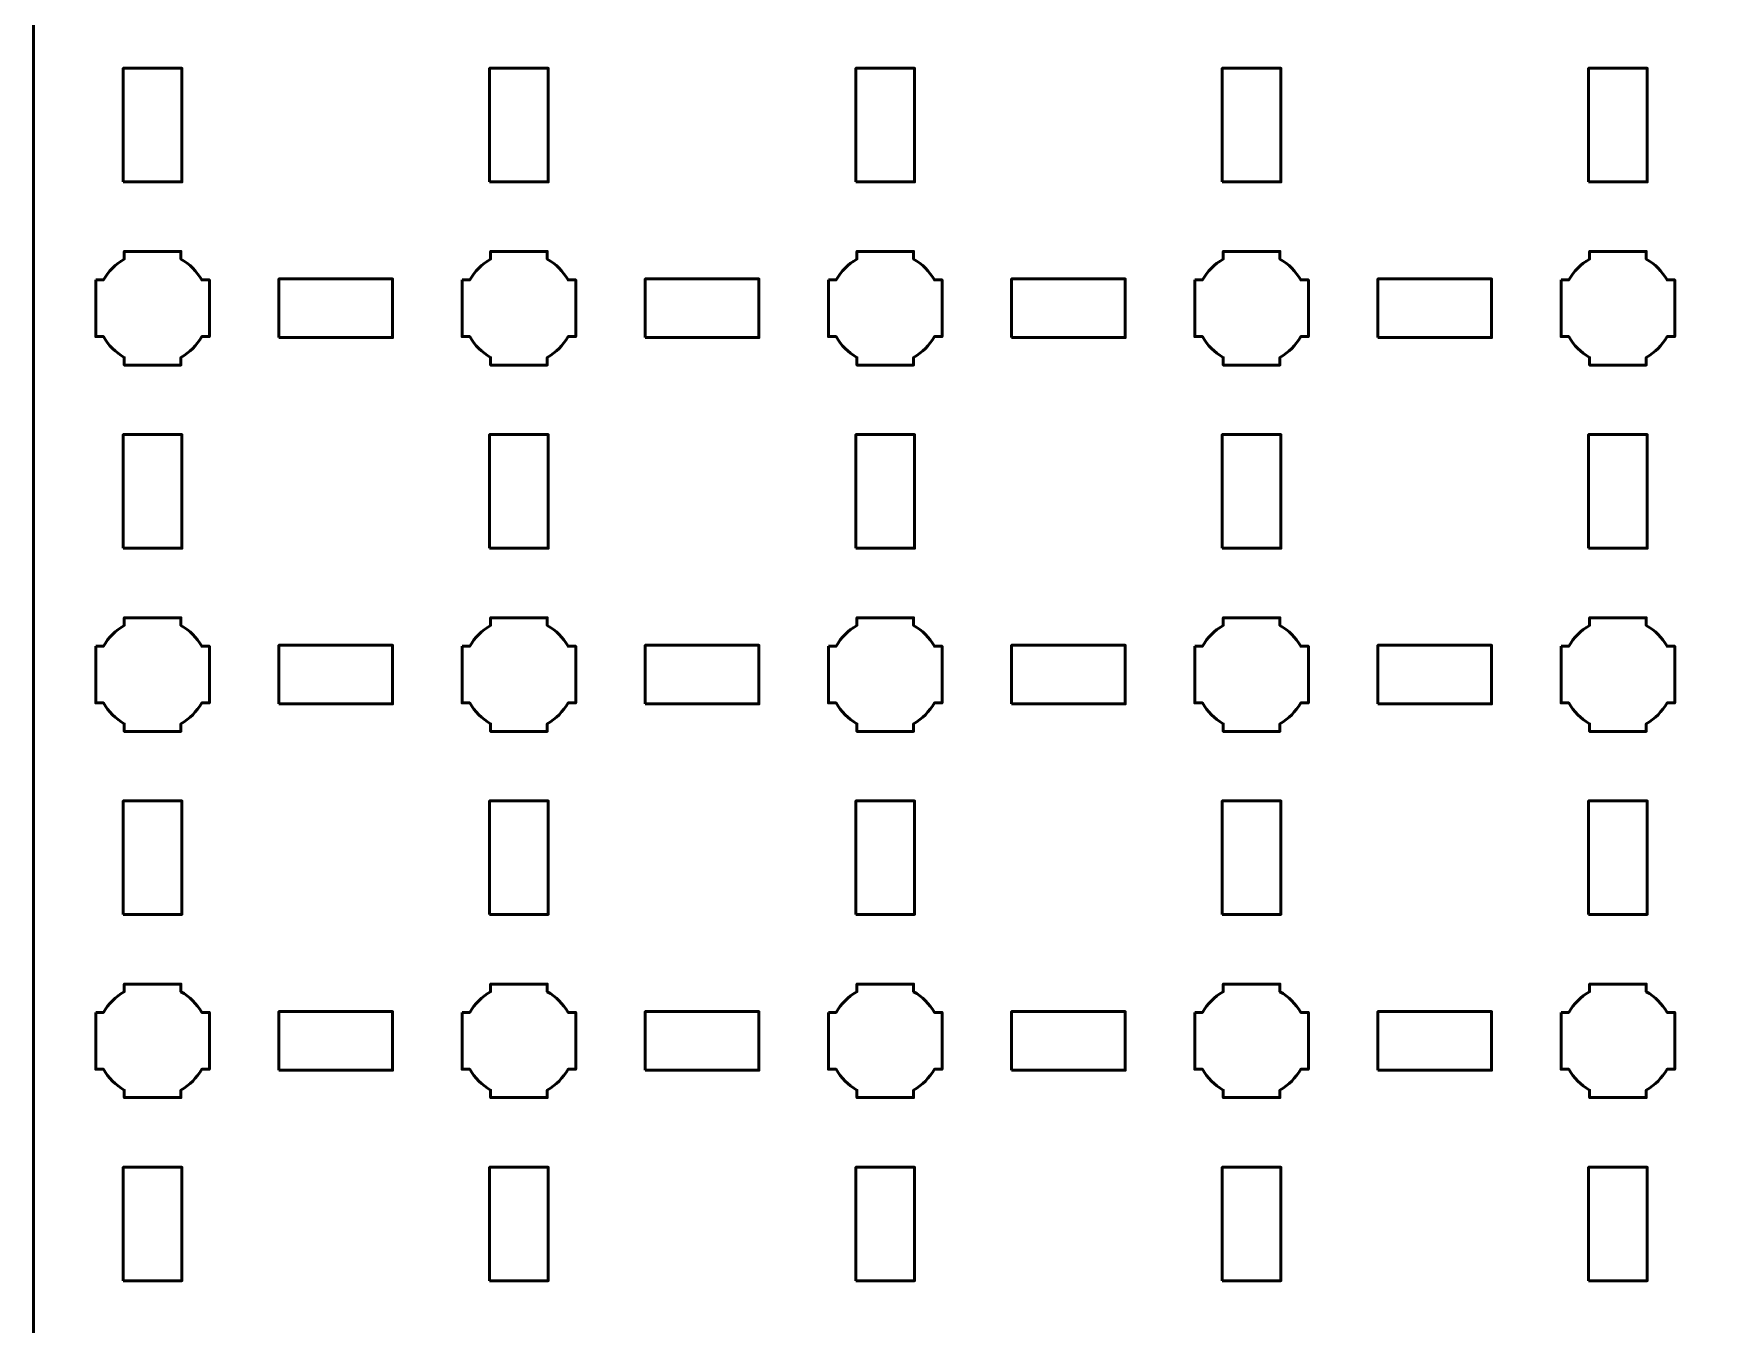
# Model space of a CAD drawing. Header units: centimetres. Extents: x -30.1 to 9.2, y -44.5 to 14.8.
# Drawn here: x -30.15 to -21, y -37.4 to -30.35 of the extents above; entities that cross this region are included whole.
import ezdxf

# ---------------------------------------------------------------- set-up
doc = ezdxf.new("R2010")
doc.units = ezdxf.units.CM
doc.header["$MEASUREMENT"] = 0
doc.layers.add('Layer 1', color=7, linetype='Continuous')

msp = doc.modelspace()

# ---------------------------------------------------------------- linework, layer by layer
at = {"layer": 'Layer 1', "color": 250, "lineweight": 53}
for points in [[(-29.66, -31.16), (-29.34, -31.16), (-29.34, -30.54), (-29.66, -30.54), (-29.66, -31.16)], [(-27.66, -31.16), (-27.34, -31.16), (-27.34, -30.54), (-27.66, -30.54), (-27.66, -31.16)], [(-25.66, -31.16), (-25.34, -31.16), (-25.34, -30.54), (-25.66, -30.54), (-25.66, -31.16)], [(-23.66, -31.16), (-23.34, -31.16), (-23.34, -30.54), (-23.66, -30.54), (-23.66, -31.16)], [(-21.66, -31.16), (-21.34, -31.16), (-21.34, -30.54), (-21.66, -30.54), (-21.66, -31.16)], [(-28.81, -32.01), (-28.19, -32.01), (-28.19, -31.69), (-28.81, -31.69), (-28.81, -32.01)], [(-26.81, -32.01), (-26.19, -32.01), (-26.19, -31.69), (-26.81, -31.69), (-26.81, -32.01)], [(-24.81, -32.01), (-24.19, -32.01), (-24.19, -31.69), (-24.81, -31.69), (-24.81, -32.01)], [(-22.81, -32.01), (-22.19, -32.01), (-22.19, -31.69), (-22.81, -31.69), (-22.81, -32.01)], [(-29.66, -33.16), (-29.34, -33.16), (-29.34, -32.54), (-29.66, -32.54), (-29.66, -33.16)], [(-27.66, -33.16), (-27.34, -33.16), (-27.34, -32.54), (-27.66, -32.54), (-27.66, -33.16)], [(-25.66, -33.16), (-25.34, -33.16), (-25.34, -32.54), (-25.66, -32.54), (-25.66, -33.16)], [(-23.66, -33.16), (-23.34, -33.16), (-23.34, -32.54), (-23.66, -32.54), (-23.66, -33.16)], [(-21.66, -33.16), (-21.34, -33.16), (-21.34, -32.54), (-21.66, -32.54), (-21.66, -33.16)], [(-28.81, -34.01), (-28.19, -34.01), (-28.19, -33.69), (-28.81, -33.69), (-28.81, -34.01)], [(-26.81, -34.01), (-26.19, -34.01), (-26.19, -33.69), (-26.81, -33.69), (-26.81, -34.01)], [(-24.81, -34.01), (-24.19, -34.01), (-24.19, -33.69), (-24.81, -33.69), (-24.81, -34.01)], [(-22.81, -34.01), (-22.19, -34.01), (-22.19, -33.69), (-22.81, -33.69), (-22.81, -34.01)], [(-29.66, -35.16), (-29.34, -35.16), (-29.34, -34.54), (-29.66, -34.54), (-29.66, -35.16)], [(-27.66, -35.16), (-27.34, -35.16), (-27.34, -34.54), (-27.66, -34.54), (-27.66, -35.16)], [(-25.66, -35.16), (-25.34, -35.16), (-25.34, -34.54), (-25.66, -34.54), (-25.66, -35.16)], [(-23.66, -35.16), (-23.34, -35.16), (-23.34, -34.54), (-23.66, -34.54), (-23.66, -35.16)], [(-21.66, -35.16), (-21.34, -35.16), (-21.34, -34.54), (-21.66, -34.54), (-21.66, -35.16)], [(-28.81, -36.01), (-28.19, -36.01), (-28.19, -35.69), (-28.81, -35.69), (-28.81, -36.01)], [(-26.81, -36.01), (-26.19, -36.01), (-26.19, -35.69), (-26.81, -35.69), (-26.81, -36.01)], [(-24.81, -36.01), (-24.19, -36.01), (-24.19, -35.69), (-24.81, -35.69), (-24.81, -36.01)], [(-22.81, -36.01), (-22.19, -36.01), (-22.19, -35.69), (-22.81, -35.69), (-22.81, -36.01)], [(-29.66, -37.16), (-29.34, -37.16), (-29.34, -36.54), (-29.66, -36.54), (-29.66, -37.16)], [(-27.66, -37.16), (-27.34, -37.16), (-27.34, -36.54), (-27.66, -36.54), (-27.66, -37.16)], [(-25.66, -37.16), (-25.34, -37.16), (-25.34, -36.54), (-25.66, -36.54), (-25.66, -37.16)], [(-23.66, -37.16), (-23.34, -37.16), (-23.34, -36.54), (-23.66, -36.54), (-23.66, -37.16)], [(-21.66, -37.16), (-21.34, -37.16), (-21.34, -36.54), (-21.66, -36.54), (-21.66, -37.16)]]:
    msp.add_lwpolyline(points, close=True, dxfattribs=at)
msp.add_open_spline([(-30.15, -44), (-30.15, -44), (-30.15, 14.3), (-30.15, 14.3), (-30.15, 14.3), (-30.15, 14.57609), (-29.92609, 14.8), (-29.65, 14.8), (-29.65, 14.8), (-29.65, 14.8), (8.65, 14.8), (8.65, 14.8), (8.65, 14.8), (8.92609, 14.8), (9.15, 14.57609), (9.15, 14.3), (9.15, 14.3), (9.15, 14.3), (9.15, -44), (9.15, -44), (9.15, -44), (9.15, -44.27609), (8.92609, -44.5), (8.65, -44.5), (8.65, -44.5), (8.65, -44.5), (-29.65, -44.5), (-29.65, -44.5), (-29.65, -44.5), (-29.92609, -44.5), (-30.15, -44.27609), (-30.15, -44)], degree=3, knots=[0, 0, 0, 0, 0.125, 0.125, 0.125, 0.125, 0.25, 0.25, 0.25, 0.25, 0.375, 0.375, 0.375, 0.375, 0.5, 0.5, 0.5, 0.5, 0.625, 0.625, 0.625, 0.625, 0.75, 0.75, 0.75, 0.75, 0.875, 0.875, 0.875, 0.875, 1, 1, 1, 1], dxfattribs=at)
at = {"layer": 'Layer 1', "lineweight": 53}
for points in [[(-29.81, -31.695), (-29.81, -31.695), (-29.76851, -31.695), (-29.76851, -31.695), (-29.76851, -31.695), (-29.74128, -31.64795), (-29.70205, -31.60872), (-29.655, -31.58149), (-29.655, -31.58149), (-29.655, -31.58149), (-29.655, -31.54), (-29.655, -31.54), (-29.655, -31.54), (-29.655, -31.54), (-29.5, -31.54), (-29.5, -31.54), (-29.5, -31.54), (-29.5, -31.54), (-29.345, -31.54), (-29.345, -31.54), (-29.345, -31.54), (-29.345, -31.54), (-29.345, -31.58149), (-29.345, -31.58149), (-29.345, -31.58149), (-29.29795, -31.60872), (-29.25872, -31.64795), (-29.23149, -31.695), (-29.23149, -31.695), (-29.23149, -31.695), (-29.19, -31.695), (-29.19, -31.695), (-29.19, -31.695), (-29.19, -31.695), (-29.19, -31.85), (-29.19, -31.85), (-29.19, -31.85), (-29.19, -31.85), (-29.19, -32.005), (-29.19, -32.005), (-29.19, -32.005), (-29.19, -32.005), (-29.23149, -32.005), (-29.23149, -32.005), (-29.23149, -32.005), (-29.25872, -32.05205), (-29.29795, -32.09128), (-29.345, -32.11851), (-29.345, -32.11851), (-29.345, -32.11851), (-29.345, -32.16), (-29.345, -32.16), (-29.345, -32.16), (-29.345, -32.16), (-29.5, -32.16), (-29.5, -32.16), (-29.5, -32.16), (-29.5, -32.16), (-29.655, -32.16), (-29.655, -32.16), (-29.655, -32.16), (-29.655, -32.16), (-29.655, -32.11851), (-29.655, -32.11851), (-29.655, -32.11851), (-29.70205, -32.09128), (-29.74128, -32.05205), (-29.76851, -32.005), (-29.76851, -32.005), (-29.76851, -32.005), (-29.81, -32.005), (-29.81, -32.005), (-29.81, -32.005), (-29.81, -32.005), (-29.81, -31.85), (-29.81, -31.85), (-29.81, -31.85), (-29.81, -31.85), (-29.81, -31.695), (-29.81, -31.695)], [(-27.81, -31.695), (-27.81, -31.695), (-27.76851, -31.695), (-27.76851, -31.695), (-27.76851, -31.695), (-27.74128, -31.64795), (-27.70205, -31.60872), (-27.655, -31.58149), (-27.655, -31.58149), (-27.655, -31.58149), (-27.655, -31.54), (-27.655, -31.54), (-27.655, -31.54), (-27.655, -31.54), (-27.5, -31.54), (-27.5, -31.54), (-27.5, -31.54), (-27.5, -31.54), (-27.345, -31.54), (-27.345, -31.54), (-27.345, -31.54), (-27.345, -31.54), (-27.345, -31.58149), (-27.345, -31.58149), (-27.345, -31.58149), (-27.29795, -31.60872), (-27.25872, -31.64795), (-27.23149, -31.695), (-27.23149, -31.695), (-27.23149, -31.695), (-27.19, -31.695), (-27.19, -31.695), (-27.19, -31.695), (-27.19, -31.695), (-27.19, -31.85), (-27.19, -31.85), (-27.19, -31.85), (-27.19, -31.85), (-27.19, -32.005), (-27.19, -32.005), (-27.19, -32.005), (-27.19, -32.005), (-27.23149, -32.005), (-27.23149, -32.005), (-27.23149, -32.005), (-27.25872, -32.05205), (-27.29795, -32.09128), (-27.345, -32.11851), (-27.345, -32.11851), (-27.345, -32.11851), (-27.345, -32.16), (-27.345, -32.16), (-27.345, -32.16), (-27.345, -32.16), (-27.5, -32.16), (-27.5, -32.16), (-27.5, -32.16), (-27.5, -32.16), (-27.655, -32.16), (-27.655, -32.16), (-27.655, -32.16), (-27.655, -32.16), (-27.655, -32.11851), (-27.655, -32.11851), (-27.655, -32.11851), (-27.70205, -32.09128), (-27.74128, -32.05205), (-27.76851, -32.005), (-27.76851, -32.005), (-27.76851, -32.005), (-27.81, -32.005), (-27.81, -32.005), (-27.81, -32.005), (-27.81, -32.005), (-27.81, -31.85), (-27.81, -31.85), (-27.81, -31.85), (-27.81, -31.85), (-27.81, -31.695), (-27.81, -31.695)], [(-25.81, -31.695), (-25.81, -31.695), (-25.76851, -31.695), (-25.76851, -31.695), (-25.76851, -31.695), (-25.74128, -31.64795), (-25.70205, -31.60872), (-25.655, -31.58149), (-25.655, -31.58149), (-25.655, -31.58149), (-25.655, -31.54), (-25.655, -31.54), (-25.655, -31.54), (-25.655, -31.54), (-25.5, -31.54), (-25.5, -31.54), (-25.5, -31.54), (-25.5, -31.54), (-25.345, -31.54), (-25.345, -31.54), (-25.345, -31.54), (-25.345, -31.54), (-25.345, -31.58149), (-25.345, -31.58149), (-25.345, -31.58149), (-25.29795, -31.60872), (-25.25872, -31.64795), (-25.23149, -31.695), (-25.23149, -31.695), (-25.23149, -31.695), (-25.19, -31.695), (-25.19, -31.695), (-25.19, -31.695), (-25.19, -31.695), (-25.19, -31.85), (-25.19, -31.85), (-25.19, -31.85), (-25.19, -31.85), (-25.19, -32.005), (-25.19, -32.005), (-25.19, -32.005), (-25.19, -32.005), (-25.23149, -32.005), (-25.23149, -32.005), (-25.23149, -32.005), (-25.25872, -32.05205), (-25.29795, -32.09128), (-25.345, -32.11851), (-25.345, -32.11851), (-25.345, -32.11851), (-25.345, -32.16), (-25.345, -32.16), (-25.345, -32.16), (-25.345, -32.16), (-25.5, -32.16), (-25.5, -32.16), (-25.5, -32.16), (-25.5, -32.16), (-25.655, -32.16), (-25.655, -32.16), (-25.655, -32.16), (-25.655, -32.16), (-25.655, -32.11851), (-25.655, -32.11851), (-25.655, -32.11851), (-25.70205, -32.09128), (-25.74128, -32.05205), (-25.76851, -32.005), (-25.76851, -32.005), (-25.76851, -32.005), (-25.81, -32.005), (-25.81, -32.005), (-25.81, -32.005), (-25.81, -32.005), (-25.81, -31.85), (-25.81, -31.85), (-25.81, -31.85), (-25.81, -31.85), (-25.81, -31.695), (-25.81, -31.695)], [(-23.81, -31.695), (-23.81, -31.695), (-23.76851, -31.695), (-23.76851, -31.695), (-23.76851, -31.695), (-23.74128, -31.64795), (-23.70205, -31.60872), (-23.655, -31.58149), (-23.655, -31.58149), (-23.655, -31.58149), (-23.655, -31.54), (-23.655, -31.54), (-23.655, -31.54), (-23.655, -31.54), (-23.5, -31.54), (-23.5, -31.54), (-23.5, -31.54), (-23.5, -31.54), (-23.345, -31.54), (-23.345, -31.54), (-23.345, -31.54), (-23.345, -31.54), (-23.345, -31.58149), (-23.345, -31.58149), (-23.345, -31.58149), (-23.29795, -31.60872), (-23.25872, -31.64795), (-23.23149, -31.695), (-23.23149, -31.695), (-23.23149, -31.695), (-23.19, -31.695), (-23.19, -31.695), (-23.19, -31.695), (-23.19, -31.695), (-23.19, -31.85), (-23.19, -31.85), (-23.19, -31.85), (-23.19, -31.85), (-23.19, -32.005), (-23.19, -32.005), (-23.19, -32.005), (-23.19, -32.005), (-23.23149, -32.005), (-23.23149, -32.005), (-23.23149, -32.005), (-23.25872, -32.05205), (-23.29795, -32.09128), (-23.345, -32.11851), (-23.345, -32.11851), (-23.345, -32.11851), (-23.345, -32.16), (-23.345, -32.16), (-23.345, -32.16), (-23.345, -32.16), (-23.5, -32.16), (-23.5, -32.16), (-23.5, -32.16), (-23.5, -32.16), (-23.655, -32.16), (-23.655, -32.16), (-23.655, -32.16), (-23.655, -32.16), (-23.655, -32.11851), (-23.655, -32.11851), (-23.655, -32.11851), (-23.70205, -32.09128), (-23.74128, -32.05205), (-23.76851, -32.005), (-23.76851, -32.005), (-23.76851, -32.005), (-23.81, -32.005), (-23.81, -32.005), (-23.81, -32.005), (-23.81, -32.005), (-23.81, -31.85), (-23.81, -31.85), (-23.81, -31.85), (-23.81, -31.85), (-23.81, -31.695), (-23.81, -31.695)], [(-21.81, -31.695), (-21.81, -31.695), (-21.76851, -31.695), (-21.76851, -31.695), (-21.76851, -31.695), (-21.74128, -31.64795), (-21.70205, -31.60872), (-21.655, -31.58149), (-21.655, -31.58149), (-21.655, -31.58149), (-21.655, -31.54), (-21.655, -31.54), (-21.655, -31.54), (-21.655, -31.54), (-21.5, -31.54), (-21.5, -31.54), (-21.5, -31.54), (-21.5, -31.54), (-21.345, -31.54), (-21.345, -31.54), (-21.345, -31.54), (-21.345, -31.54), (-21.345, -31.58149), (-21.345, -31.58149), (-21.345, -31.58149), (-21.29795, -31.60872), (-21.25872, -31.64795), (-21.23149, -31.695), (-21.23149, -31.695), (-21.23149, -31.695), (-21.19, -31.695), (-21.19, -31.695), (-21.19, -31.695), (-21.19, -31.695), (-21.19, -31.85), (-21.19, -31.85), (-21.19, -31.85), (-21.19, -31.85), (-21.19, -32.005), (-21.19, -32.005), (-21.19, -32.005), (-21.19, -32.005), (-21.23149, -32.005), (-21.23149, -32.005), (-21.23149, -32.005), (-21.25872, -32.05205), (-21.29795, -32.09128), (-21.345, -32.11851), (-21.345, -32.11851), (-21.345, -32.11851), (-21.345, -32.16), (-21.345, -32.16), (-21.345, -32.16), (-21.345, -32.16), (-21.5, -32.16), (-21.5, -32.16), (-21.5, -32.16), (-21.5, -32.16), (-21.655, -32.16), (-21.655, -32.16), (-21.655, -32.16), (-21.655, -32.16), (-21.655, -32.11851), (-21.655, -32.11851), (-21.655, -32.11851), (-21.70205, -32.09128), (-21.74128, -32.05205), (-21.76851, -32.005), (-21.76851, -32.005), (-21.76851, -32.005), (-21.81, -32.005), (-21.81, -32.005), (-21.81, -32.005), (-21.81, -32.005), (-21.81, -31.85), (-21.81, -31.85), (-21.81, -31.85), (-21.81, -31.85), (-21.81, -31.695), (-21.81, -31.695)], [(-29.81, -33.695), (-29.81, -33.695), (-29.76851, -33.695), (-29.76851, -33.695), (-29.76851, -33.695), (-29.74128, -33.64795), (-29.70205, -33.60872), (-29.655, -33.58149), (-29.655, -33.58149), (-29.655, -33.58149), (-29.655, -33.54), (-29.655, -33.54), (-29.655, -33.54), (-29.655, -33.54), (-29.5, -33.54), (-29.5, -33.54), (-29.5, -33.54), (-29.5, -33.54), (-29.345, -33.54), (-29.345, -33.54), (-29.345, -33.54), (-29.345, -33.54), (-29.345, -33.58149), (-29.345, -33.58149), (-29.345, -33.58149), (-29.29795, -33.60872), (-29.25872, -33.64795), (-29.23149, -33.695), (-29.23149, -33.695), (-29.23149, -33.695), (-29.19, -33.695), (-29.19, -33.695), (-29.19, -33.695), (-29.19, -33.695), (-29.19, -33.85), (-29.19, -33.85), (-29.19, -33.85), (-29.19, -33.85), (-29.19, -34.005), (-29.19, -34.005), (-29.19, -34.005), (-29.19, -34.005), (-29.23149, -34.005), (-29.23149, -34.005), (-29.23149, -34.005), (-29.25872, -34.05205), (-29.29795, -34.09128), (-29.345, -34.11851), (-29.345, -34.11851), (-29.345, -34.11851), (-29.345, -34.16), (-29.345, -34.16), (-29.345, -34.16), (-29.345, -34.16), (-29.5, -34.16), (-29.5, -34.16), (-29.5, -34.16), (-29.5, -34.16), (-29.655, -34.16), (-29.655, -34.16), (-29.655, -34.16), (-29.655, -34.16), (-29.655, -34.11851), (-29.655, -34.11851), (-29.655, -34.11851), (-29.70205, -34.09128), (-29.74128, -34.05205), (-29.76851, -34.005), (-29.76851, -34.005), (-29.76851, -34.005), (-29.81, -34.005), (-29.81, -34.005), (-29.81, -34.005), (-29.81, -34.005), (-29.81, -33.85), (-29.81, -33.85), (-29.81, -33.85), (-29.81, -33.85), (-29.81, -33.695), (-29.81, -33.695)], [(-27.81, -33.695), (-27.81, -33.695), (-27.76851, -33.695), (-27.76851, -33.695), (-27.76851, -33.695), (-27.74128, -33.64795), (-27.70205, -33.60872), (-27.655, -33.58149), (-27.655, -33.58149), (-27.655, -33.58149), (-27.655, -33.54), (-27.655, -33.54), (-27.655, -33.54), (-27.655, -33.54), (-27.5, -33.54), (-27.5, -33.54), (-27.5, -33.54), (-27.5, -33.54), (-27.345, -33.54), (-27.345, -33.54), (-27.345, -33.54), (-27.345, -33.54), (-27.345, -33.58149), (-27.345, -33.58149), (-27.345, -33.58149), (-27.29795, -33.60872), (-27.25872, -33.64795), (-27.23149, -33.695), (-27.23149, -33.695), (-27.23149, -33.695), (-27.19, -33.695), (-27.19, -33.695), (-27.19, -33.695), (-27.19, -33.695), (-27.19, -33.85), (-27.19, -33.85), (-27.19, -33.85), (-27.19, -33.85), (-27.19, -34.005), (-27.19, -34.005), (-27.19, -34.005), (-27.19, -34.005), (-27.23149, -34.005), (-27.23149, -34.005), (-27.23149, -34.005), (-27.25872, -34.05205), (-27.29795, -34.09128), (-27.345, -34.11851), (-27.345, -34.11851), (-27.345, -34.11851), (-27.345, -34.16), (-27.345, -34.16), (-27.345, -34.16), (-27.345, -34.16), (-27.5, -34.16), (-27.5, -34.16), (-27.5, -34.16), (-27.5, -34.16), (-27.655, -34.16), (-27.655, -34.16), (-27.655, -34.16), (-27.655, -34.16), (-27.655, -34.11851), (-27.655, -34.11851), (-27.655, -34.11851), (-27.70205, -34.09128), (-27.74128, -34.05205), (-27.76851, -34.005), (-27.76851, -34.005), (-27.76851, -34.005), (-27.81, -34.005), (-27.81, -34.005), (-27.81, -34.005), (-27.81, -34.005), (-27.81, -33.85), (-27.81, -33.85), (-27.81, -33.85), (-27.81, -33.85), (-27.81, -33.695), (-27.81, -33.695)], [(-25.81, -33.695), (-25.81, -33.695), (-25.76851, -33.695), (-25.76851, -33.695), (-25.76851, -33.695), (-25.74128, -33.64795), (-25.70205, -33.60872), (-25.655, -33.58149), (-25.655, -33.58149), (-25.655, -33.58149), (-25.655, -33.54), (-25.655, -33.54), (-25.655, -33.54), (-25.655, -33.54), (-25.5, -33.54), (-25.5, -33.54), (-25.5, -33.54), (-25.5, -33.54), (-25.345, -33.54), (-25.345, -33.54), (-25.345, -33.54), (-25.345, -33.54), (-25.345, -33.58149), (-25.345, -33.58149), (-25.345, -33.58149), (-25.29795, -33.60872), (-25.25872, -33.64795), (-25.23149, -33.695), (-25.23149, -33.695), (-25.23149, -33.695), (-25.19, -33.695), (-25.19, -33.695), (-25.19, -33.695), (-25.19, -33.695), (-25.19, -33.85), (-25.19, -33.85), (-25.19, -33.85), (-25.19, -33.85), (-25.19, -34.005), (-25.19, -34.005), (-25.19, -34.005), (-25.19, -34.005), (-25.23149, -34.005), (-25.23149, -34.005), (-25.23149, -34.005), (-25.25872, -34.05205), (-25.29795, -34.09128), (-25.345, -34.11851), (-25.345, -34.11851), (-25.345, -34.11851), (-25.345, -34.16), (-25.345, -34.16), (-25.345, -34.16), (-25.345, -34.16), (-25.5, -34.16), (-25.5, -34.16), (-25.5, -34.16), (-25.5, -34.16), (-25.655, -34.16), (-25.655, -34.16), (-25.655, -34.16), (-25.655, -34.16), (-25.655, -34.11851), (-25.655, -34.11851), (-25.655, -34.11851), (-25.70205, -34.09128), (-25.74128, -34.05205), (-25.76851, -34.005), (-25.76851, -34.005), (-25.76851, -34.005), (-25.81, -34.005), (-25.81, -34.005), (-25.81, -34.005), (-25.81, -34.005), (-25.81, -33.85), (-25.81, -33.85), (-25.81, -33.85), (-25.81, -33.85), (-25.81, -33.695), (-25.81, -33.695)], [(-23.81, -33.695), (-23.81, -33.695), (-23.76851, -33.695), (-23.76851, -33.695), (-23.76851, -33.695), (-23.74128, -33.64795), (-23.70205, -33.60872), (-23.655, -33.58149), (-23.655, -33.58149), (-23.655, -33.58149), (-23.655, -33.54), (-23.655, -33.54), (-23.655, -33.54), (-23.655, -33.54), (-23.5, -33.54), (-23.5, -33.54), (-23.5, -33.54), (-23.5, -33.54), (-23.345, -33.54), (-23.345, -33.54), (-23.345, -33.54), (-23.345, -33.54), (-23.345, -33.58149), (-23.345, -33.58149), (-23.345, -33.58149), (-23.29795, -33.60872), (-23.25872, -33.64795), (-23.23149, -33.695), (-23.23149, -33.695), (-23.23149, -33.695), (-23.19, -33.695), (-23.19, -33.695), (-23.19, -33.695), (-23.19, -33.695), (-23.19, -33.85), (-23.19, -33.85), (-23.19, -33.85), (-23.19, -33.85), (-23.19, -34.005), (-23.19, -34.005), (-23.19, -34.005), (-23.19, -34.005), (-23.23149, -34.005), (-23.23149, -34.005), (-23.23149, -34.005), (-23.25872, -34.05205), (-23.29795, -34.09128), (-23.345, -34.11851), (-23.345, -34.11851), (-23.345, -34.11851), (-23.345, -34.16), (-23.345, -34.16), (-23.345, -34.16), (-23.345, -34.16), (-23.5, -34.16), (-23.5, -34.16), (-23.5, -34.16), (-23.5, -34.16), (-23.655, -34.16), (-23.655, -34.16), (-23.655, -34.16), (-23.655, -34.16), (-23.655, -34.11851), (-23.655, -34.11851), (-23.655, -34.11851), (-23.70205, -34.09128), (-23.74128, -34.05205), (-23.76851, -34.005), (-23.76851, -34.005), (-23.76851, -34.005), (-23.81, -34.005), (-23.81, -34.005), (-23.81, -34.005), (-23.81, -34.005), (-23.81, -33.85), (-23.81, -33.85), (-23.81, -33.85), (-23.81, -33.85), (-23.81, -33.695), (-23.81, -33.695)], [(-21.81, -33.695), (-21.81, -33.695), (-21.76851, -33.695), (-21.76851, -33.695), (-21.76851, -33.695), (-21.74128, -33.64795), (-21.70205, -33.60872), (-21.655, -33.58149), (-21.655, -33.58149), (-21.655, -33.58149), (-21.655, -33.54), (-21.655, -33.54), (-21.655, -33.54), (-21.655, -33.54), (-21.5, -33.54), (-21.5, -33.54), (-21.5, -33.54), (-21.5, -33.54), (-21.345, -33.54), (-21.345, -33.54), (-21.345, -33.54), (-21.345, -33.54), (-21.345, -33.58149), (-21.345, -33.58149), (-21.345, -33.58149), (-21.29795, -33.60872), (-21.25872, -33.64795), (-21.23149, -33.695), (-21.23149, -33.695), (-21.23149, -33.695), (-21.19, -33.695), (-21.19, -33.695), (-21.19, -33.695), (-21.19, -33.695), (-21.19, -33.85), (-21.19, -33.85), (-21.19, -33.85), (-21.19, -33.85), (-21.19, -34.005), (-21.19, -34.005), (-21.19, -34.005), (-21.19, -34.005), (-21.23149, -34.005), (-21.23149, -34.005), (-21.23149, -34.005), (-21.25872, -34.05205), (-21.29795, -34.09128), (-21.345, -34.11851), (-21.345, -34.11851), (-21.345, -34.11851), (-21.345, -34.16), (-21.345, -34.16), (-21.345, -34.16), (-21.345, -34.16), (-21.5, -34.16), (-21.5, -34.16), (-21.5, -34.16), (-21.5, -34.16), (-21.655, -34.16), (-21.655, -34.16), (-21.655, -34.16), (-21.655, -34.16), (-21.655, -34.11851), (-21.655, -34.11851), (-21.655, -34.11851), (-21.70205, -34.09128), (-21.74128, -34.05205), (-21.76851, -34.005), (-21.76851, -34.005), (-21.76851, -34.005), (-21.81, -34.005), (-21.81, -34.005), (-21.81, -34.005), (-21.81, -34.005), (-21.81, -33.85), (-21.81, -33.85), (-21.81, -33.85), (-21.81, -33.85), (-21.81, -33.695), (-21.81, -33.695)], [(-29.81, -35.695), (-29.81, -35.695), (-29.76851, -35.695), (-29.76851, -35.695), (-29.76851, -35.695), (-29.74128, -35.64795), (-29.70205, -35.60872), (-29.655, -35.58149), (-29.655, -35.58149), (-29.655, -35.58149), (-29.655, -35.54), (-29.655, -35.54), (-29.655, -35.54), (-29.655, -35.54), (-29.5, -35.54), (-29.5, -35.54), (-29.5, -35.54), (-29.5, -35.54), (-29.345, -35.54), (-29.345, -35.54), (-29.345, -35.54), (-29.345, -35.54), (-29.345, -35.58149), (-29.345, -35.58149), (-29.345, -35.58149), (-29.29795, -35.60872), (-29.25872, -35.64795), (-29.23149, -35.695), (-29.23149, -35.695), (-29.23149, -35.695), (-29.19, -35.695), (-29.19, -35.695), (-29.19, -35.695), (-29.19, -35.695), (-29.19, -35.85), (-29.19, -35.85), (-29.19, -35.85), (-29.19, -35.85), (-29.19, -36.005), (-29.19, -36.005), (-29.19, -36.005), (-29.19, -36.005), (-29.23149, -36.005), (-29.23149, -36.005), (-29.23149, -36.005), (-29.25872, -36.05205), (-29.29795, -36.09128), (-29.345, -36.11851), (-29.345, -36.11851), (-29.345, -36.11851), (-29.345, -36.16), (-29.345, -36.16), (-29.345, -36.16), (-29.345, -36.16), (-29.5, -36.16), (-29.5, -36.16), (-29.5, -36.16), (-29.5, -36.16), (-29.655, -36.16), (-29.655, -36.16), (-29.655, -36.16), (-29.655, -36.16), (-29.655, -36.11851), (-29.655, -36.11851), (-29.655, -36.11851), (-29.70205, -36.09128), (-29.74128, -36.05205), (-29.76851, -36.005), (-29.76851, -36.005), (-29.76851, -36.005), (-29.81, -36.005), (-29.81, -36.005), (-29.81, -36.005), (-29.81, -36.005), (-29.81, -35.85), (-29.81, -35.85), (-29.81, -35.85), (-29.81, -35.85), (-29.81, -35.695), (-29.81, -35.695)], [(-27.81, -35.695), (-27.81, -35.695), (-27.76851, -35.695), (-27.76851, -35.695), (-27.76851, -35.695), (-27.74128, -35.64795), (-27.70205, -35.60872), (-27.655, -35.58149), (-27.655, -35.58149), (-27.655, -35.58149), (-27.655, -35.54), (-27.655, -35.54), (-27.655, -35.54), (-27.655, -35.54), (-27.5, -35.54), (-27.5, -35.54), (-27.5, -35.54), (-27.5, -35.54), (-27.345, -35.54), (-27.345, -35.54), (-27.345, -35.54), (-27.345, -35.54), (-27.345, -35.58149), (-27.345, -35.58149), (-27.345, -35.58149), (-27.29795, -35.60872), (-27.25872, -35.64795), (-27.23149, -35.695), (-27.23149, -35.695), (-27.23149, -35.695), (-27.19, -35.695), (-27.19, -35.695), (-27.19, -35.695), (-27.19, -35.695), (-27.19, -35.85), (-27.19, -35.85), (-27.19, -35.85), (-27.19, -35.85), (-27.19, -36.005), (-27.19, -36.005), (-27.19, -36.005), (-27.19, -36.005), (-27.23149, -36.005), (-27.23149, -36.005), (-27.23149, -36.005), (-27.25872, -36.05205), (-27.29795, -36.09128), (-27.345, -36.11851), (-27.345, -36.11851), (-27.345, -36.11851), (-27.345, -36.16), (-27.345, -36.16), (-27.345, -36.16), (-27.345, -36.16), (-27.5, -36.16), (-27.5, -36.16), (-27.5, -36.16), (-27.5, -36.16), (-27.655, -36.16), (-27.655, -36.16), (-27.655, -36.16), (-27.655, -36.16), (-27.655, -36.11851), (-27.655, -36.11851), (-27.655, -36.11851), (-27.70205, -36.09128), (-27.74128, -36.05205), (-27.76851, -36.005), (-27.76851, -36.005), (-27.76851, -36.005), (-27.81, -36.005), (-27.81, -36.005), (-27.81, -36.005), (-27.81, -36.005), (-27.81, -35.85), (-27.81, -35.85), (-27.81, -35.85), (-27.81, -35.85), (-27.81, -35.695), (-27.81, -35.695)], [(-25.81, -35.695), (-25.81, -35.695), (-25.76851, -35.695), (-25.76851, -35.695), (-25.76851, -35.695), (-25.74128, -35.64795), (-25.70205, -35.60872), (-25.655, -35.58149), (-25.655, -35.58149), (-25.655, -35.58149), (-25.655, -35.54), (-25.655, -35.54), (-25.655, -35.54), (-25.655, -35.54), (-25.5, -35.54), (-25.5, -35.54), (-25.5, -35.54), (-25.5, -35.54), (-25.345, -35.54), (-25.345, -35.54), (-25.345, -35.54), (-25.345, -35.54), (-25.345, -35.58149), (-25.345, -35.58149), (-25.345, -35.58149), (-25.29795, -35.60872), (-25.25872, -35.64795), (-25.23149, -35.695), (-25.23149, -35.695), (-25.23149, -35.695), (-25.19, -35.695), (-25.19, -35.695), (-25.19, -35.695), (-25.19, -35.695), (-25.19, -35.85), (-25.19, -35.85), (-25.19, -35.85), (-25.19, -35.85), (-25.19, -36.005), (-25.19, -36.005), (-25.19, -36.005), (-25.19, -36.005), (-25.23149, -36.005), (-25.23149, -36.005), (-25.23149, -36.005), (-25.25872, -36.05205), (-25.29795, -36.09128), (-25.345, -36.11851), (-25.345, -36.11851), (-25.345, -36.11851), (-25.345, -36.16), (-25.345, -36.16), (-25.345, -36.16), (-25.345, -36.16), (-25.5, -36.16), (-25.5, -36.16), (-25.5, -36.16), (-25.5, -36.16), (-25.655, -36.16), (-25.655, -36.16), (-25.655, -36.16), (-25.655, -36.16), (-25.655, -36.11851), (-25.655, -36.11851), (-25.655, -36.11851), (-25.70205, -36.09128), (-25.74128, -36.05205), (-25.76851, -36.005), (-25.76851, -36.005), (-25.76851, -36.005), (-25.81, -36.005), (-25.81, -36.005), (-25.81, -36.005), (-25.81, -36.005), (-25.81, -35.85), (-25.81, -35.85), (-25.81, -35.85), (-25.81, -35.85), (-25.81, -35.695), (-25.81, -35.695)], [(-23.81, -35.695), (-23.81, -35.695), (-23.76851, -35.695), (-23.76851, -35.695), (-23.76851, -35.695), (-23.74128, -35.64795), (-23.70205, -35.60872), (-23.655, -35.58149), (-23.655, -35.58149), (-23.655, -35.58149), (-23.655, -35.54), (-23.655, -35.54), (-23.655, -35.54), (-23.655, -35.54), (-23.5, -35.54), (-23.5, -35.54), (-23.5, -35.54), (-23.5, -35.54), (-23.345, -35.54), (-23.345, -35.54), (-23.345, -35.54), (-23.345, -35.54), (-23.345, -35.58149), (-23.345, -35.58149), (-23.345, -35.58149), (-23.29795, -35.60872), (-23.25872, -35.64795), (-23.23149, -35.695), (-23.23149, -35.695), (-23.23149, -35.695), (-23.19, -35.695), (-23.19, -35.695), (-23.19, -35.695), (-23.19, -35.695), (-23.19, -35.85), (-23.19, -35.85), (-23.19, -35.85), (-23.19, -35.85), (-23.19, -36.005), (-23.19, -36.005), (-23.19, -36.005), (-23.19, -36.005), (-23.23149, -36.005), (-23.23149, -36.005), (-23.23149, -36.005), (-23.25872, -36.05205), (-23.29795, -36.09128), (-23.345, -36.11851), (-23.345, -36.11851), (-23.345, -36.11851), (-23.345, -36.16), (-23.345, -36.16), (-23.345, -36.16), (-23.345, -36.16), (-23.5, -36.16), (-23.5, -36.16), (-23.5, -36.16), (-23.5, -36.16), (-23.655, -36.16), (-23.655, -36.16), (-23.655, -36.16), (-23.655, -36.16), (-23.655, -36.11851), (-23.655, -36.11851), (-23.655, -36.11851), (-23.70205, -36.09128), (-23.74128, -36.05205), (-23.76851, -36.005), (-23.76851, -36.005), (-23.76851, -36.005), (-23.81, -36.005), (-23.81, -36.005), (-23.81, -36.005), (-23.81, -36.005), (-23.81, -35.85), (-23.81, -35.85), (-23.81, -35.85), (-23.81, -35.85), (-23.81, -35.695), (-23.81, -35.695)], [(-21.81, -35.695), (-21.81, -35.695), (-21.76851, -35.695), (-21.76851, -35.695), (-21.76851, -35.695), (-21.74128, -35.64795), (-21.70205, -35.60872), (-21.655, -35.58149), (-21.655, -35.58149), (-21.655, -35.58149), (-21.655, -35.54), (-21.655, -35.54), (-21.655, -35.54), (-21.655, -35.54), (-21.5, -35.54), (-21.5, -35.54), (-21.5, -35.54), (-21.5, -35.54), (-21.345, -35.54), (-21.345, -35.54), (-21.345, -35.54), (-21.345, -35.54), (-21.345, -35.58149), (-21.345, -35.58149), (-21.345, -35.58149), (-21.29795, -35.60872), (-21.25872, -35.64795), (-21.23149, -35.695), (-21.23149, -35.695), (-21.23149, -35.695), (-21.19, -35.695), (-21.19, -35.695), (-21.19, -35.695), (-21.19, -35.695), (-21.19, -35.85), (-21.19, -35.85), (-21.19, -35.85), (-21.19, -35.85), (-21.19, -36.005), (-21.19, -36.005), (-21.19, -36.005), (-21.19, -36.005), (-21.23149, -36.005), (-21.23149, -36.005), (-21.23149, -36.005), (-21.25872, -36.05205), (-21.29795, -36.09128), (-21.345, -36.11851), (-21.345, -36.11851), (-21.345, -36.11851), (-21.345, -36.16), (-21.345, -36.16), (-21.345, -36.16), (-21.345, -36.16), (-21.5, -36.16), (-21.5, -36.16), (-21.5, -36.16), (-21.5, -36.16), (-21.655, -36.16), (-21.655, -36.16), (-21.655, -36.16), (-21.655, -36.16), (-21.655, -36.11851), (-21.655, -36.11851), (-21.655, -36.11851), (-21.70205, -36.09128), (-21.74128, -36.05205), (-21.76851, -36.005), (-21.76851, -36.005), (-21.76851, -36.005), (-21.81, -36.005), (-21.81, -36.005), (-21.81, -36.005), (-21.81, -36.005), (-21.81, -35.85), (-21.81, -35.85), (-21.81, -35.85), (-21.81, -35.85), (-21.81, -35.695), (-21.81, -35.695)]]:
    msp.add_open_spline(points, degree=3, knots=[0, 0, 0, 0, 0.05, 0.05, 0.05, 0.05, 0.1, 0.1, 0.1, 0.1, 0.15, 0.15, 0.15, 0.15, 0.2, 0.2, 0.2, 0.2, 0.25, 0.25, 0.25, 0.25, 0.3, 0.3, 0.3, 0.3, 0.35, 0.35, 0.35, 0.35, 0.4, 0.4, 0.4, 0.4, 0.45, 0.45, 0.45, 0.45, 0.5, 0.5, 0.5, 0.5, 0.55, 0.55, 0.55, 0.55, 0.6, 0.6, 0.6, 0.6, 0.65, 0.65, 0.65, 0.65, 0.7, 0.7, 0.7, 0.7, 0.75, 0.75, 0.75, 0.75, 0.8, 0.8, 0.8, 0.8, 0.85, 0.85, 0.85, 0.85, 0.9, 0.9, 0.9, 0.9, 0.95, 0.95, 0.95, 0.95, 1, 1, 1, 1], dxfattribs=at)

doc.saveas('drawing.dxf')
